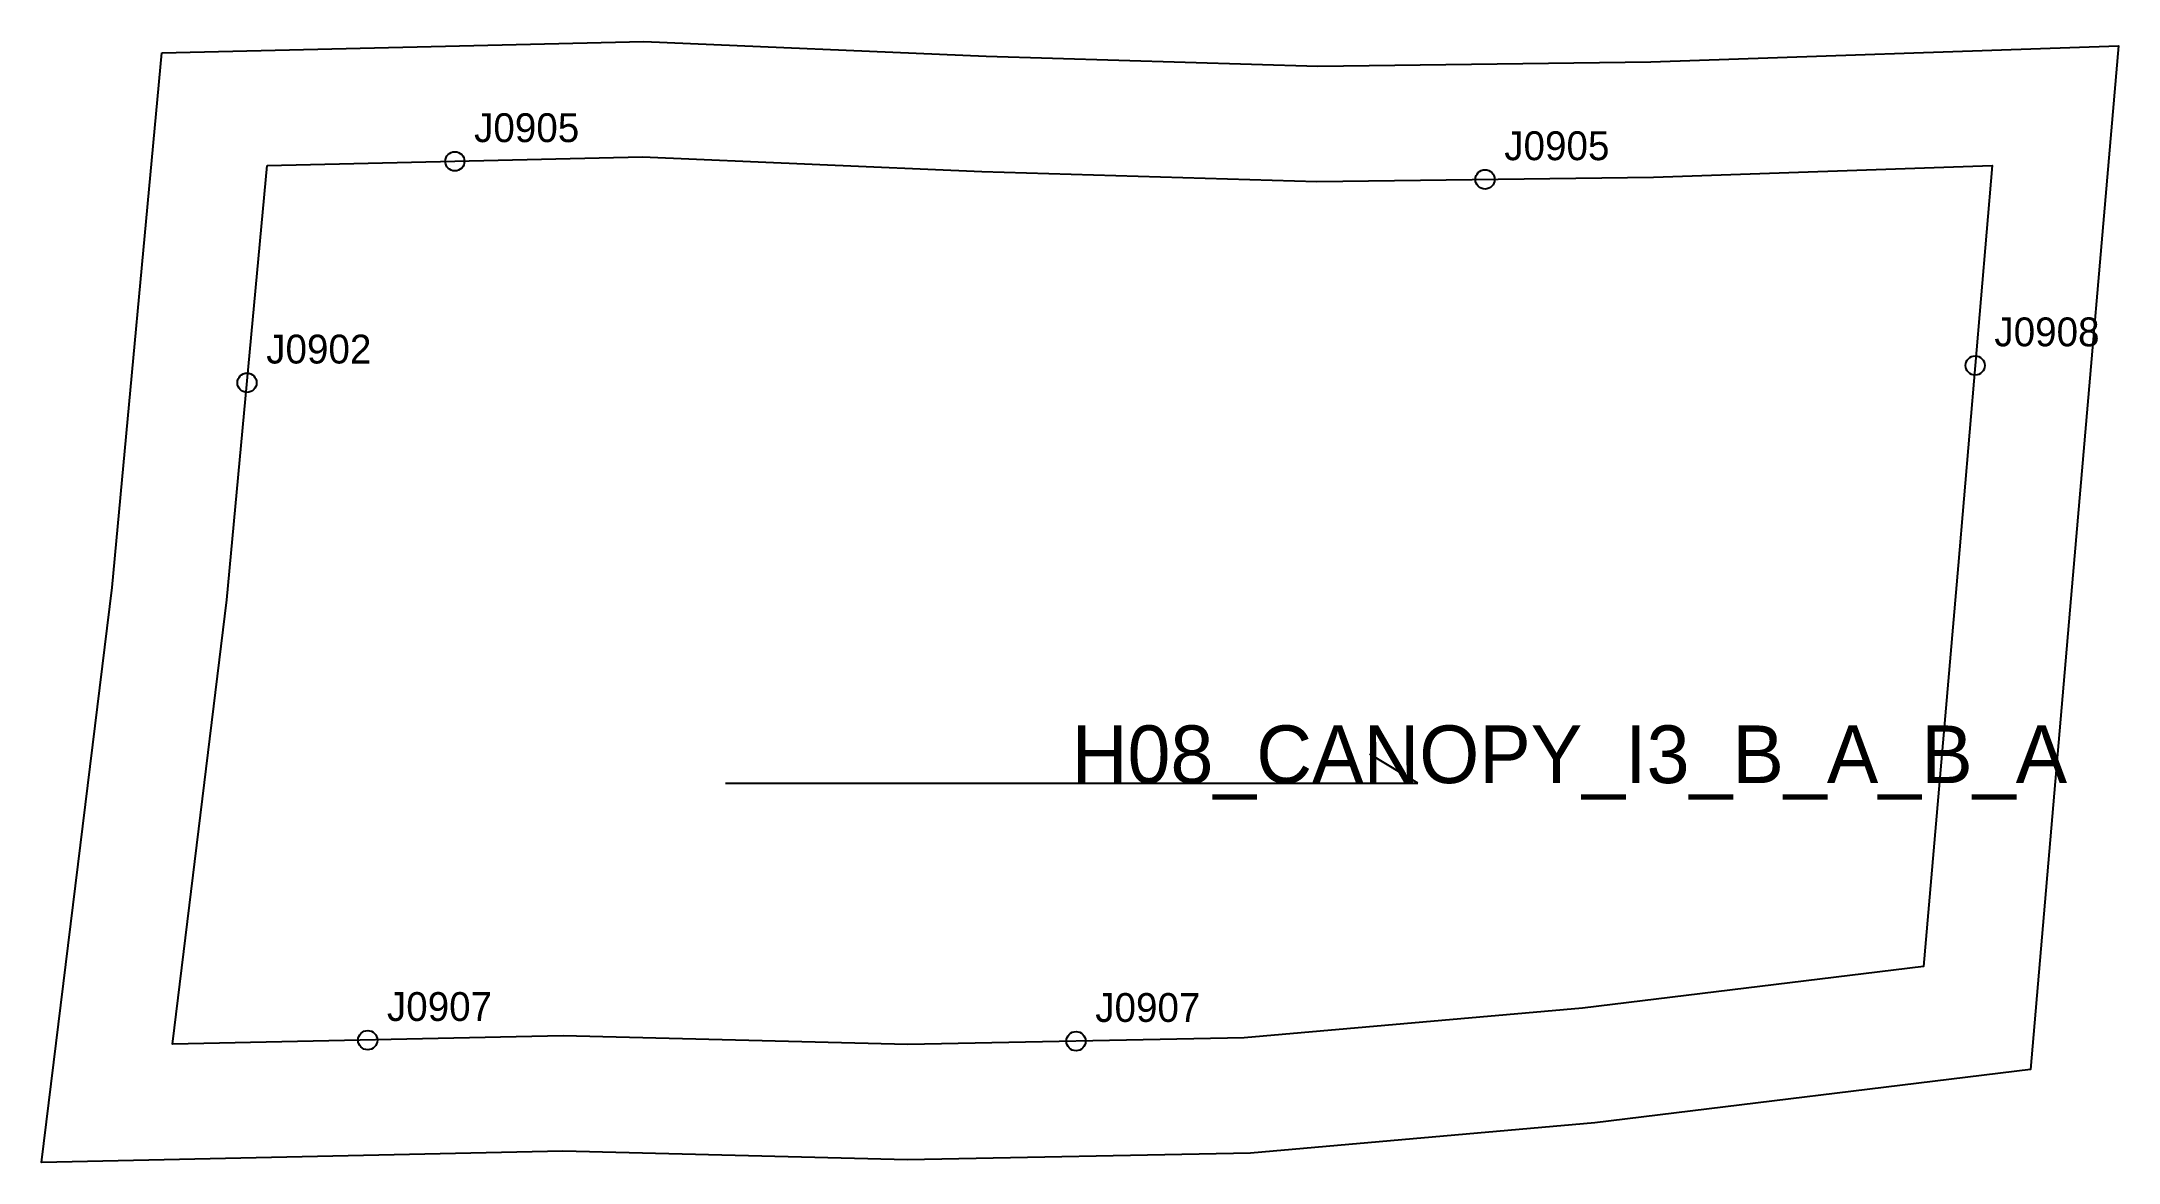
# Model space of a CAD drawing. Header units: millimetres. Extents: x -23 to 192, y -104 to 13.
import ezdxf

# ---------------------------------------------------------------- set-up
doc = ezdxf.new("R2010")
doc.units = ezdxf.units.MM
for name, color, linetype in [('CUT', 1, 'Continuous'), ('GRAIN', 3, 'Continuous'), ('LABEL', 7, 'Continuous'), ('NOTCH', 2, 'Continuous'), ('SEW', 5, 'Continuous')]:
    doc.layers.add(name, color=color, linetype=linetype)

msp = doc.modelspace()

# ---------------------------------------------------------------- linework, layer by layer
at = {"layer": 'CUT'}
msp.add_lwpolyline([(-10.96, 11.75), (39.14, 12.91), (74.74, 11.4), (109.21, 10.36), (143.82, 10.79), (192.45, 12.46), (187.72, -42.6), (183.31, -94.02), (138, -99.57), (102.21, -102.73), (66.56, -103.41), (30.75, -102.53), (-23.46, -103.69), (-16.13, -43.87), (-10.96, 11.75)], close=True, dxfattribs=at)
at = {"layer": 'GRAIN'}
for p, q in [((119.63, -64.23), (114.63, -61.23)), ((47.66, -64.23), (119.63, -64.23))]:
    msp.add_line(p, q, dxfattribs=at)
at = {"layer": 'NOTCH'}
for centre in [(19.51, 0.45), (126.6, -1.43), (-2.1, -22.58), (177.55, -20.79), (10.45, -90.97), (84.08, -91.07)]:
    msp.add_circle(centre, 1, dxfattribs=at)
at = {"layer": 'SEW'}
msp.add_lwpolyline([(0, 0), (39.03, 0.91), (74.3, -0.59), (109.1, -1.64), (144.11, -1.21), (179.33, 0), (175.77, -41.58), (172.18, -83.29), (136.74, -87.63), (101.57, -90.74), (66.59, -91.41), (30.77, -90.53), (-9.86, -91.4), (-4.2, -45.16)], close=True, dxfattribs=at)

# ---------------------------------------------------------------- texts
at = {"layer": 'LABEL'}
for s, height, p in [('J0905', 3, (21.51, 2.45)), ('J0905', 3, (128.6, 0.57)), ('J0908', 3, (179.55, -18.79)), ('J0902', 3, (-0.1, -20.58)), ('H08_CANOPY_I3_B_A_B_A', 6, (83.64, -64.23)), ('J0907', 3, (12.45, -88.97)), ('J0907', 3, (86.08, -89.07))]:
    msp.add_text(s, height=height, dxfattribs=at).set_placement(p)

doc.saveas('drawing.dxf')
